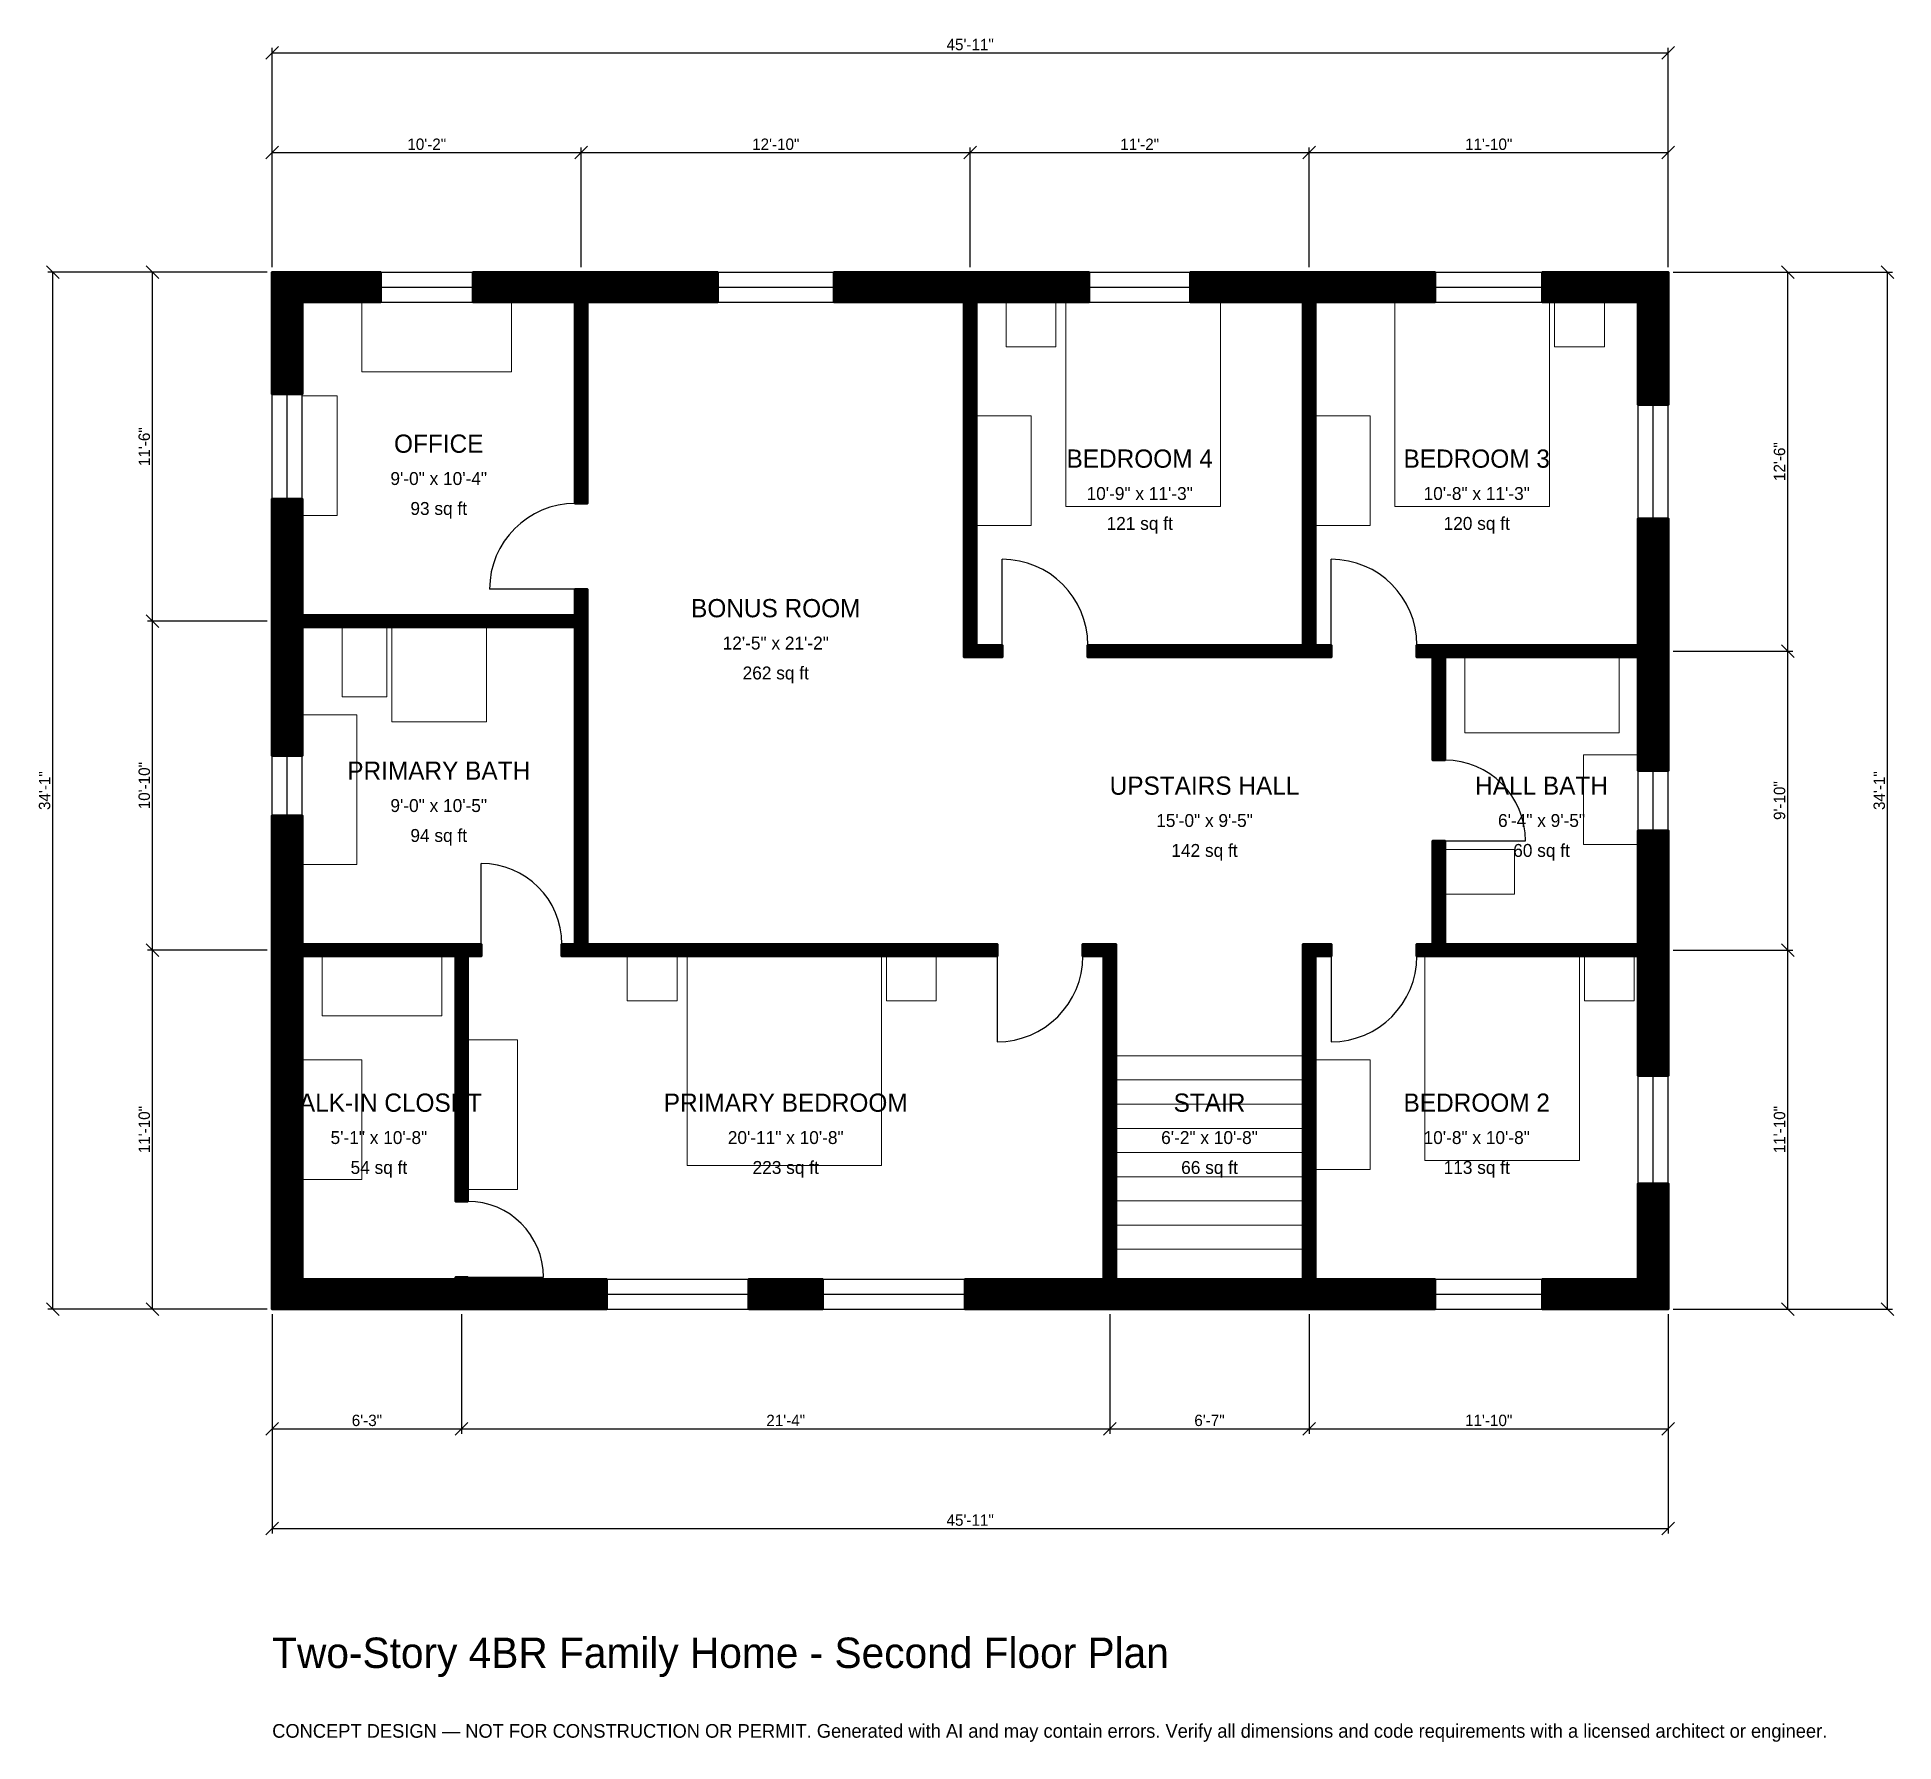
# Model space of a CAD drawing. Header units: inches. Extents: x -93 to 640, y -171 to 502.
import ezdxf
from ezdxf.enums import TextEntityAlignment as Align

# ---------------------------------------------------------------- set-up
doc = ezdxf.new("R2010")
doc.units = ezdxf.units.IN
doc.header["$MEASUREMENT"] = 0
for name, color, linetype, lineweight in [('A-ANNO-DIMS', 1, 'Continuous', 13), ('A-ANNO-TEXT', 7, 'Continuous', 18), ('A-AREA-IDEN', 7, 'Continuous', 18), ('A-DOOR', 2, 'Continuous', 25), ('A-FLOR-FIXT', 9, 'Continuous', 13), ('A-FLOR-STRS', 3, 'Continuous', 18), ('A-FURN', 9, 'Continuous', 13), ('A-GLAZ', 4, 'Continuous', 25), ('A-WALL', 7, 'Continuous', 50), ('A-WALL-PATT', 8, 'Continuous', 13)]:
    doc.layers.add(name, color=color, linetype=linetype, lineweight=lineweight)
doc.dimstyles.new('PLAN', dxfattribs={"dimtxt": 4.5, "dimasz": 3, "dimexe": 2, "dimexo": 2, "dimgap": 1, "dimtad": 1, "dimdec": 0, "dimlunit": 4, "dimtsz": 2.5, "dimcen": 2.5, "dimclrd": 1, "dimclre": 1, "dimazin": 3, "dimtfac": 1, "dimtmove": 0, "dimatfit": 3})

msp = doc.modelspace()

# ---------------------------------------------------------------- hatches: boundary and pattern name
at = {"layer": 'A-WALL-PATT'}
h = msp.add_hatch(dxfattribs=at)
h.set_pattern_fill('ANSI31', color=8, scale=0.8)
h.paths.add_polyline_path([(72.4409, 0), (72.4409, 0), (68.8976, 0), (11.811, 0), (11.811, 0), (0, 0), (0, 0), (0, 0), (0, 11.811), (0, 11.811), (0, 135.8268), (0, 139.3701), (0, 139.3701), (0, 144.0945), (0, 144.0945), (0, 147.6378), (0, 194.8819), (11.811, 194.8819), (11.811, 147.6378), (11.811, 144.0945), (72.4409, 144.0945), (77.1654, 144.0945), (82.4803, 144.0945), (82.4803, 139.3701), (77.1654, 139.3701), (77.1654, 42.5197), (72.4409, 42.5197), (72.4409, 139.3701), (11.811, 139.3701), (11.811, 135.8268), (11.811, 11.811), (68.8976, 11.811), (72.4409, 11.811), (72.4409, 12.5984), (77.1654, 12.5984), (77.1654, 11.811), (80.7087, 11.811), (131.9554, 11.811), (131.9554, 0), (80.7087, 0), (77.1654, 0), (77.1654, 0), (72.4409, 0)])
h.paths.add_polyline_path([(0, 265.748), (0, 269.2913), (0, 269.2913), (0, 274.0157), (0, 274.0157), (0, 277.5591), (0, 319.8819), (11.811, 319.8819), (11.811, 277.5591), (11.811, 274.0157), (119.685, 274.0157), (119.685, 284.252), (124.4094, 284.252), (124.4094, 274.0157), (124.4094, 269.2913), (124.4094, 144.0945), (273.2283, 144.0945), (277.9528, 144.0945), (286.2205, 144.0945), (286.2205, 139.3701), (277.9528, 139.3701), (273.2283, 139.3701), (124.4094, 139.3701), (119.685, 139.3701), (114.3701, 139.3701), (114.3701, 144.0945), (119.685, 144.0945), (119.685, 269.2913), (11.811, 269.2913), (11.811, 265.748), (11.811, 218.5039), (0, 218.5039), (0, 265.748)])
h.paths.add_polyline_path([(0, 397.6378), (0, 397.6378), (0, 409.4488), (0, 409.4488), (0, 409.4489), (0, 409.4489), (11.811, 409.4489), (11.811, 409.4488), (42.7165, 409.4488), (42.7165, 397.6378), (11.811, 397.6378), (11.811, 361.2205), (0, 361.2205), (0, 397.6378)])
h.paths.add_polyline_path([(116.1417, 409.4488), (119.685, 409.4488), (119.685, 409.4489), (124.4094, 409.4489), (124.4094, 409.4488), (127.9528, 409.4488), (175.7874, 409.4488), (175.7874, 397.6378), (127.9528, 397.6378), (124.4094, 397.6378), (124.4094, 318.1102), (119.685, 318.1102), (119.685, 397.6378), (116.1417, 397.6378), (79.3307, 397.6378), (79.3307, 409.4488), (116.1417, 409.4488)])
h.paths.add_polyline_path([(273.2283, 409.4488), (273.2283, 409.4489), (277.9528, 409.4489), (277.9528, 409.4488), (281.4961, 409.4488), (281.4961, 409.4488), (322.4409, 409.4488), (322.4409, 397.6378), (277.9528, 397.6378), (277.9528, 262.2047), (288.189, 262.2047), (288.189, 257.4803), (277.9528, 257.4803), (273.2283, 257.4803), (273.2283, 262.2047), (273.2283, 397.6378), (269.685, 397.6378), (269.685, 397.6378), (221.8504, 397.6378), (221.8504, 409.4488), (273.2283, 409.4488)])
h.paths.add_polyline_path([(403.5433, 409.4488), (407.0866, 409.4488), (407.0866, 409.4489), (411.811, 409.4489), (411.811, 409.4488), (415.3543, 409.4488), (459.0551, 409.4488), (459.0551, 397.6378), (415.3543, 397.6378), (411.811, 397.6378), (411.811, 262.2047), (418.1102, 262.2047), (418.1102, 257.4803), (411.811, 257.4803), (407.0866, 257.4803), (322.0472, 257.4803), (322.0472, 262.2047), (407.0866, 262.2047), (407.0866, 397.6378), (403.5433, 397.6378), (362.5984, 397.6378), (362.5984, 409.4488), (403.5433, 409.4488)])
h.paths.add_polyline_path([(539.3701, 409.4488), (539.3701, 409.4489), (551.1811, 409.4489), (551.1811, 409.4488), (551.1811, 409.4488), (551.1811, 397.6378), (551.1811, 397.6378), (551.1811, 357.0866), (539.3701, 357.0866), (539.3701, 397.6378), (501.5748, 397.6378), (501.5748, 409.4488), (539.3701, 409.4488)])
h.paths.add_polyline_path([(551.1811, 265.748), (551.1811, 262.2047), (551.1811, 262.2047), (551.1811, 257.4803), (551.1811, 257.4803), (551.1811, 253.937), (551.1811, 212.5984), (539.3701, 212.5984), (539.3701, 253.937), (539.3701, 257.4803), (462.9921, 257.4803), (462.9921, 216.7323), (458.2677, 216.7323), (458.2677, 257.4803), (451.9685, 257.4803), (451.9685, 262.2047), (458.2677, 262.2047), (462.9921, 262.2047), (539.3701, 262.2047), (539.3701, 265.748), (539.3701, 312.2047), (551.1811, 312.2047), (551.1811, 265.748)])
h.paths.add_polyline_path([(551.1811, 147.6378), (551.1811, 144.0945), (551.1811, 144.0945), (551.1811, 139.3701), (551.1811, 139.3701), (551.1811, 135.8268), (551.1811, 92.126), (539.3701, 92.126), (539.3701, 135.8268), (539.3701, 139.3701), (462.9921, 139.3701), (458.2677, 139.3701), (451.9685, 139.3701), (451.9685, 144.0945), (458.2677, 144.0945), (458.2677, 184.8425), (462.9921, 184.8425), (462.9921, 144.0945), (539.3701, 144.0945), (539.3701, 147.6378), (539.3701, 188.9764), (551.1811, 188.9764), (551.1811, 147.6378)])
h.paths.add_polyline_path([(551.1811, 11.811), (551.1811, 11.811), (551.1811, 0), (551.1811, 0), (551.1811, 0), (539.3701, 0), (539.3701, 0), (501.5748, 0), (501.5748, 11.811), (539.3701, 11.811), (539.3701, 49.6063), (551.1811, 49.6063), (551.1811, 11.811)])
h.paths.add_polyline_path([(415.3543, 0), (411.811, 0), (411.811, 0), (407.0866, 0), (407.0866, 0), (403.5433, 0), (336.6142, 0), (333.0709, 0), (333.0709, 0), (328.3465, 0), (328.3465, 0), (324.8031, 0), (273.5564, 0), (273.5564, 11.811), (324.8031, 11.811), (328.3465, 11.811), (328.3465, 139.3701), (320.0787, 139.3701), (320.0787, 144.0945), (328.3465, 144.0945), (333.0709, 144.0945), (333.0709, 139.3701), (333.0709, 11.811), (336.6142, 11.811), (403.5433, 11.811), (407.0866, 11.811), (407.0866, 139.3701), (407.0866, 144.0945), (411.811, 144.0945), (418.1102, 144.0945), (418.1102, 139.3701), (411.811, 139.3701), (411.811, 11.811), (415.3543, 11.811), (459.0551, 11.811), (459.0551, 0), (415.3543, 0)])
h.paths.add_polyline_path([(188.2546, 0), (188.2546, 11.811), (217.2572, 11.811), (217.2572, 0), (188.2546, 0)])

# ---------------------------------------------------------------- linework, layer by layer
at = {"layer": 'A-DOOR'}
for p, q in [((288.189, 262.2047), (288.189, 296.063)), ((418.1102, 262.2047), (418.1102, 296.063)), ((119.685, 284.252), (85.8268, 284.252)), ((462.9921, 184.8425), (494.8819, 184.8425)), ((82.4803, 144.0945), (82.4803, 175.9843)), ((286.2205, 139.3701), (286.2205, 105.5118)), ((418.1102, 139.3701), (418.1102, 105.5118)), ((77.1654, 12.5984), (107.0866, 12.5984))]:
    msp.add_line(p, q, dxfattribs=at)
for centre, radius, start, end in [((119.685, 284.252), 33.8583, 90, 180), ((288.189, 262.2047), 33.8583, 0, 90), ((418.1102, 262.2047), 33.8583, 0, 90), ((462.9921, 184.8425), 31.8898, 0, 90), ((82.4803, 144.0945), 31.8898, 0, 90), ((286.2205, 139.3701), 33.8583, 270, 360), ((418.1102, 139.3701), 33.8583, 270, 360), ((77.1654, 12.5984), 29.9213, 0, 90)]:
    msp.add_arc(centre, radius, start, end, dxfattribs=at)
at = {"layer": 'A-FLOR-FIXT'}
for points in [[(27.5591, 241.7323), (45.2756, 241.7323), (45.2756, 269.2913), (27.5591, 269.2913)], [(47.2441, 231.8898), (84.6457, 231.8898), (84.6457, 269.2913), (47.2441, 269.2913)], [(470.8661, 227.5591), (531.8898, 227.5591), (531.8898, 257.4803), (470.8661, 257.4803)], [(11.811, 175.5906), (33.4646, 175.5906), (33.4646, 234.6457), (11.811, 234.6457)], [(517.7165, 183.4646), (539.3701, 183.4646), (539.3701, 218.8976), (517.7165, 218.8976)], [(462.9921, 163.7795), (490.5512, 163.7795), (490.5512, 181.4961), (462.9921, 181.4961)]]:
    msp.add_lwpolyline(points, close=True, dxfattribs=at)
at = {"layer": 'A-FLOR-STRS'}
for p, q in [((333.0709, 100), (407.0866, 100)), ((333.0709, 90.4528), (407.0866, 90.4528)), ((333.0709, 80.9055), (407.0866, 80.9055)), ((333.0709, 71.3583), (407.0866, 71.3583)), ((333.0709, 61.811), (407.0866, 61.811)), ((333.0709, 52.2638), (407.0866, 52.2638)), ((333.0709, 42.7165), (407.0866, 42.7165)), ((333.0709, 33.1693), (407.0866, 33.1693)), ((333.0709, 23.622), (407.0866, 23.622))]:
    msp.add_line(p, q, dxfattribs=at)
at = {"layer": 'A-FURN'}
for points in [[(35.4331, 370.0787), (94.4882, 370.0787), (94.4882, 397.6378), (35.4331, 397.6378)], [(289.7638, 379.9213), (309.4488, 379.9213), (309.4488, 397.6378), (289.7638, 397.6378)], [(313.3858, 316.9291), (374.4094, 316.9291), (374.4094, 397.6378), (313.3858, 397.6378)], [(443.3071, 316.9291), (504.3307, 316.9291), (504.3307, 397.6378), (443.3071, 397.6378)], [(506.2992, 379.9213), (525.9843, 379.9213), (525.9843, 397.6378), (506.2992, 397.6378)], [(11.811, 313.3858), (25.5906, 313.3858), (25.5906, 360.6299), (11.811, 360.6299)], [(277.9528, 309.4488), (299.6063, 309.4488), (299.6063, 352.7559), (277.9528, 352.7559)], [(411.811, 309.4488), (433.4646, 309.4488), (433.4646, 352.7559), (411.811, 352.7559)], [(19.685, 115.748), (66.9291, 115.748), (66.9291, 139.3701), (19.685, 139.3701)], [(140.1575, 121.6535), (159.8425, 121.6535), (159.8425, 139.3701), (140.1575, 139.3701)], [(163.7795, 56.6929), (240.5512, 56.6929), (240.5512, 139.3701), (163.7795, 139.3701)], [(242.5197, 121.6535), (262.2047, 121.6535), (262.2047, 139.3701), (242.5197, 139.3701)], [(455.1181, 58.6614), (516.1417, 58.6614), (516.1417, 139.3701), (455.1181, 139.3701)], [(518.1102, 121.6535), (537.7953, 121.6535), (537.7953, 139.3701), (518.1102, 139.3701)], [(77.1654, 47.2441), (96.8504, 47.2441), (96.8504, 106.2992), (77.1654, 106.2992)], [(11.811, 51.1811), (35.4331, 51.1811), (35.4331, 98.4252), (11.811, 98.4252)], [(411.811, 55.1181), (433.4646, 55.1181), (433.4646, 98.4252), (411.811, 98.4252)]]:
    msp.add_lwpolyline(points, close=True, dxfattribs=at)
at = {"layer": 'A-GLAZ'}
for p, q in [((42.7165, 409.4488), (79.3307, 409.4488)), ((42.7165, 403.5433), (79.3307, 403.5433)), ((175.7874, 409.4488), (221.8504, 409.4488)), ((175.7874, 403.5433), (221.8504, 403.5433)), ((322.4409, 409.4488), (362.5984, 409.4488)), ((322.4409, 403.5433), (362.5984, 403.5433)), ((459.0551, 409.4488), (501.5748, 409.4488)), ((459.0551, 403.5433), (501.5748, 403.5433)), ((42.7165, 397.6378), (79.3307, 397.6378)), ((175.7874, 397.6378), (221.8504, 397.6378)), ((322.4409, 397.6378), (362.5984, 397.6378)), ((459.0551, 397.6378), (501.5748, 397.6378)), ((0, 319.8819), (0, 361.2205)), ((5.9055, 319.8819), (5.9055, 361.2205)), ((11.811, 319.8819), (11.811, 361.2205)), ((539.3701, 312.2047), (539.3701, 357.0866)), ((545.2756, 312.2047), (545.2756, 357.0866)), ((551.1811, 312.2047), (551.1811, 357.0866)), ((0, 194.8819), (0, 218.5039)), ((5.9055, 194.8819), (5.9055, 218.5039)), ((11.811, 194.8819), (11.811, 218.5039)), ((539.3701, 188.9764), (539.3701, 212.5984)), ((545.2756, 188.9764), (545.2756, 212.5984)), ((551.1811, 188.9764), (551.1811, 212.5984)), ((539.3701, 49.6063), (539.3701, 92.126)), ((545.2756, 49.6063), (545.2756, 92.126)), ((551.1811, 49.6063), (551.1811, 92.126)), ((131.9554, 11.811), (188.2546, 11.811)), ((217.2572, 11.811), (273.5564, 11.811)), ((459.0551, 11.811), (501.5748, 11.811)), ((131.9554, 5.9055), (188.2546, 5.9055)), ((131.9554, 0), (188.2546, 0)), ((217.2572, 5.9055), (273.5564, 5.9055)), ((217.2572, 0), (273.5564, 0)), ((459.0551, 5.9055), (501.5748, 5.9055)), ((459.0551, 0), (501.5748, 0))]:
    msp.add_line(p, q, dxfattribs=at)
at = {"layer": 'A-WALL'}
for points in [[(0, 397.6378), (0, 397.6378), (0, 409.4488), (0, 409.4488), (0, 409.4489), (0, 409.4489), (11.811, 409.4489), (11.811, 409.4488), (42.7165, 409.4488), (42.7165, 397.6378), (11.811, 397.6378), (11.811, 361.2205), (0, 361.2205), (0, 397.6378)], [(116.1417, 409.4488), (119.685, 409.4488), (119.685, 409.4489), (124.4094, 409.4489), (124.4094, 409.4488), (127.9528, 409.4488), (175.7874, 409.4488), (175.7874, 397.6378), (127.9528, 397.6378), (124.4094, 397.6378), (124.4094, 318.1102), (119.685, 318.1102), (119.685, 397.6378), (116.1417, 397.6378), (79.3307, 397.6378), (79.3307, 409.4488), (116.1417, 409.4488)], [(273.2283, 409.4488), (273.2283, 409.4489), (277.9528, 409.4489), (277.9528, 409.4488), (281.4961, 409.4488), (281.4961, 409.4488), (322.4409, 409.4488), (322.4409, 397.6378), (277.9528, 397.6378), (277.9528, 262.2047), (288.189, 262.2047), (288.189, 257.4803), (277.9528, 257.4803), (273.2283, 257.4803), (273.2283, 262.2047), (273.2283, 397.6378), (269.685, 397.6378), (269.685, 397.6378), (221.8504, 397.6378), (221.8504, 409.4488), (273.2283, 409.4488)], [(403.5433, 409.4488), (407.0866, 409.4488), (407.0866, 409.4489), (411.811, 409.4489), (411.811, 409.4488), (415.3543, 409.4488), (459.0551, 409.4488), (459.0551, 397.6378), (415.3543, 397.6378), (411.811, 397.6378), (411.811, 262.2047), (418.1102, 262.2047), (418.1102, 257.4803), (411.811, 257.4803), (407.0866, 257.4803), (322.0472, 257.4803), (322.0472, 262.2047), (407.0866, 262.2047), (407.0866, 397.6378), (403.5433, 397.6378), (362.5984, 397.6378), (362.5984, 409.4488), (403.5433, 409.4488)], [(539.3701, 409.4488), (539.3701, 409.4489), (551.1811, 409.4489), (551.1811, 409.4488), (551.1811, 409.4488), (551.1811, 397.6378), (551.1811, 397.6378), (551.1811, 357.0866), (539.3701, 357.0866), (539.3701, 397.6378), (501.5748, 397.6378), (501.5748, 409.4488), (539.3701, 409.4488)], [(0, 265.748), (0, 269.2913), (0, 269.2913), (0, 274.0157), (0, 274.0157), (0, 277.5591), (0, 319.8819), (11.811, 319.8819), (11.811, 277.5591), (11.811, 274.0157), (119.685, 274.0157), (119.685, 284.252), (124.4094, 284.252), (124.4094, 274.0157), (124.4094, 269.2913), (124.4094, 144.0945), (273.2283, 144.0945), (277.9528, 144.0945), (286.2205, 144.0945), (286.2205, 139.3701), (277.9528, 139.3701), (273.2283, 139.3701), (124.4094, 139.3701), (119.685, 139.3701), (114.3701, 139.3701), (114.3701, 144.0945), (119.685, 144.0945), (119.685, 269.2913), (11.811, 269.2913), (11.811, 265.748), (11.811, 218.5039), (0, 218.5039), (0, 265.748)], [(551.1811, 265.748), (551.1811, 262.2047), (551.1811, 262.2047), (551.1811, 257.4803), (551.1811, 257.4803), (551.1811, 253.937), (551.1811, 212.5984), (539.3701, 212.5984), (539.3701, 253.937), (539.3701, 257.4803), (462.9921, 257.4803), (462.9921, 216.7323), (458.2677, 216.7323), (458.2677, 257.4803), (451.9685, 257.4803), (451.9685, 262.2047), (458.2677, 262.2047), (462.9921, 262.2047), (539.3701, 262.2047), (539.3701, 265.748), (539.3701, 312.2047), (551.1811, 312.2047), (551.1811, 265.748)], [(72.4409, 0), (72.4409, 0), (68.8976, 0), (11.811, 0), (11.811, 0), (0, 0), (0, 0), (0, 0), (0, 11.811), (0, 11.811), (0, 135.8268), (0, 139.3701), (0, 139.3701), (0, 144.0945), (0, 144.0945), (0, 147.6378), (0, 194.8819), (11.811, 194.8819), (11.811, 147.6378), (11.811, 144.0945), (72.4409, 144.0945), (77.1654, 144.0945), (82.4803, 144.0945), (82.4803, 139.3701), (77.1654, 139.3701), (77.1654, 42.5197), (72.4409, 42.5197), (72.4409, 139.3701), (11.811, 139.3701), (11.811, 135.8268), (11.811, 11.811), (68.8976, 11.811), (72.4409, 11.811), (72.4409, 12.5984), (77.1654, 12.5984), (77.1654, 11.811), (80.7087, 11.811), (131.9554, 11.811), (131.9554, 0), (80.7087, 0), (77.1654, 0), (77.1654, 0), (72.4409, 0)], [(551.1811, 147.6378), (551.1811, 144.0945), (551.1811, 144.0945), (551.1811, 139.3701), (551.1811, 139.3701), (551.1811, 135.8268), (551.1811, 92.126), (539.3701, 92.126), (539.3701, 135.8268), (539.3701, 139.3701), (462.9921, 139.3701), (458.2677, 139.3701), (451.9685, 139.3701), (451.9685, 144.0945), (458.2677, 144.0945), (458.2677, 184.8425), (462.9921, 184.8425), (462.9921, 144.0945), (539.3701, 144.0945), (539.3701, 147.6378), (539.3701, 188.9764), (551.1811, 188.9764), (551.1811, 147.6378)], [(415.3543, 0), (411.811, 0), (411.811, 0), (407.0866, 0), (407.0866, 0), (403.5433, 0), (336.6142, 0), (333.0709, 0), (333.0709, 0), (328.3465, 0), (328.3465, 0), (324.8031, 0), (273.5564, 0), (273.5564, 11.811), (324.8031, 11.811), (328.3465, 11.811), (328.3465, 139.3701), (320.0787, 139.3701), (320.0787, 144.0945), (328.3465, 144.0945), (333.0709, 144.0945), (333.0709, 139.3701), (333.0709, 11.811), (336.6142, 11.811), (403.5433, 11.811), (407.0866, 11.811), (407.0866, 139.3701), (407.0866, 144.0945), (411.811, 144.0945), (418.1102, 144.0945), (418.1102, 139.3701), (411.811, 139.3701), (411.811, 11.811), (415.3543, 11.811), (459.0551, 11.811), (459.0551, 0), (415.3543, 0)], [(551.1811, 11.811), (551.1811, 11.811), (551.1811, 0), (551.1811, 0), (551.1811, 0), (539.3701, 0), (539.3701, 0), (501.5748, 0), (501.5748, 11.811), (539.3701, 11.811), (539.3701, 49.6063), (551.1811, 49.6063), (551.1811, 11.811)], [(188.2546, 0), (188.2546, 11.811), (217.2572, 11.811), (217.2572, 0), (188.2546, 0)]]:
    msp.add_lwpolyline(points, close=True, dxfattribs=at)

# ---------------------------------------------------------------- texts
at = {"layer": 'A-ANNO-TEXT'}
for s, height, p in [('Two-Story 4BR Family Home - Second Floor Plan', 12, (0, -141.7323)), ('CONCEPT DESIGN — NOT FOR CONSTRUCTION OR PERMIT. Generated with AI and may contain errors. Verify all dimensions and code requirements with a licensed architect or engineer.', 5.4, (0, -169.2913))]:
    msp.add_text(s, height=height, dxfattribs=at).set_placement(p)
at = {"layer": 'A-AREA-IDEN'}
for s, height, p in [('OFFICE', 7.2, (65.748, 341.7323)), ('BEDROOM 4', 7.2, (342.5197, 335.8268)), ('BEDROOM 3', 7.2, (475.5906, 335.8268)), ('9\'-0" x 10\'-4"', 5.1, (65.748, 327.9528)), ('10\'-9" x 11\'-3"', 5.1, (342.5197, 322.0472)), ('10\'-8" x 11\'-3"', 5.1, (475.5906, 322.0472)), ('93 sq ft', 5.1, (65.748, 316.1417)), ('121 sq ft', 5.1, (342.5197, 310.2362)), ('120 sq ft', 5.1, (475.5906, 310.2362)), ('BONUS ROOM', 7.2, (198.8189, 276.7717)), ('12\'-5" x 21\'-2"', 5.1, (198.8189, 262.9921)), ('262 sq ft', 5.1, (198.8189, 251.1811)), ('PRIMARY BATH', 7.2, (65.748, 212.5984)), ('UPSTAIRS HALL', 7.2, (368.1102, 206.6929)), ('HALL BATH', 7.2, (501.1811, 206.6929)), ('9\'-0" x 10\'-5"', 5.1, (65.748, 198.8189)), ('15\'-0" x 9\'-5"', 5.1, (368.1102, 192.9134)), ('6\'-4" x 9\'-5"', 5.1, (501.1811, 192.9134)), ('94 sq ft', 5.1, (65.748, 187.0079)), ('142 sq ft', 5.1, (368.1102, 181.1024)), ('60 sq ft', 5.1, (501.1811, 181.1024)), ('WALK-IN CLOSET', 7.2, (42.126, 81.4961)), ('PRIMARY BEDROOM', 7.2, (202.7559, 81.4961)), ('STAIR', 7.2, (370.0787, 81.4961)), ('BEDROOM 2', 7.2, (475.5906, 81.4961)), ('5\'-1" x 10\'-8"', 5.1, (42.126, 67.7165)), ('20\'-11" x 10\'-8"', 5.1, (202.7559, 67.7165)), ('6\'-2" x 10\'-8"', 5.1, (370.0787, 67.7165)), ('10\'-8" x 10\'-8"', 5.1, (475.5906, 67.7165)), ('54 sq ft', 5.1, (42.126, 55.9055)), ('223 sq ft', 5.1, (202.7559, 55.9055)), ('66 sq ft', 5.1, (370.0787, 55.9055)), ('113 sq ft', 5.1, (475.5906, 55.9055))]:
    msp.add_text(s, height=height, dxfattribs=at).set_placement(p, align=Align.MIDDLE_CENTER)

# ---------------------------------------------------------------- dimensions: what is measured, and where the dimension line sits
at = {"layer": 'A-ANNO-DIMS'}
for base, p1, p2, text in [((0, 496.063), (0, 409.4488), (551.1811, 409.4488), '45\'-11"'), ((0, 456.6929), (0, 409.4488), (122.0472, 409.4488), '10\'-2"'), ((122.0472, 456.6929), (122.0472, 409.4488), (275.5906, 409.4488), '12\'-10"'), ((275.5906, 456.6929), (275.5906, 409.4488), (409.4488, 409.4488), '11\'-2"'), ((409.4488, 456.6929), (409.4488, 409.4488), (551.1811, 409.4488), '11\'-10"'), ((0, -47.2441), (0, 0), (74.8031, 0), '6\'-3"'), ((0, -86.6142), (0, 0), (551.1811, 0), '45\'-11"'), ((74.8031, -47.2441), (74.8031, 0), (330.7087, 0), '21\'-4"'), ((330.7087, -47.2441), (330.7087, 0), (409.4488, 0), '6\'-7"'), ((409.4488, -47.2441), (409.4488, 0), (551.1811, 0), '11\'-10"')]:
    msp.add_linear_dim(base=base, p1=p1, p2=p2, text=text, dimstyle='PLAN', dxfattribs=at).render()
for base, p1, p2, text in [((-86.6142, 0), (0, 0), (0, 409.4488), '34\'-1"'), ((-47.2441, 271.6535), (0, 271.6535), (0, 409.4488), '11\'-6"'), ((598.4252, 259.8425), (551.1811, 259.8425), (551.1811, 409.4488), '12\'-6"'), ((637.7953, 0), (551.1811, 0), (551.1811, 409.4488), '34\'-1"'), ((-47.2441, 141.7323), (0, 141.7323), (0, 271.6535), '10\'-10"'), ((598.4252, 141.7323), (551.1811, 141.7323), (551.1811, 259.8425), '9\'-10"'), ((-47.2441, 0), (0, 0), (0, 141.7323), '11\'-10"'), ((598.4252, 0), (551.1811, 0), (551.1811, 141.7323), '11\'-10"')]:
    msp.add_linear_dim(base=base, p1=p1, p2=p2, angle=90, text=text, dimstyle='PLAN', dxfattribs=at).render()

doc.saveas('drawing.dxf')
